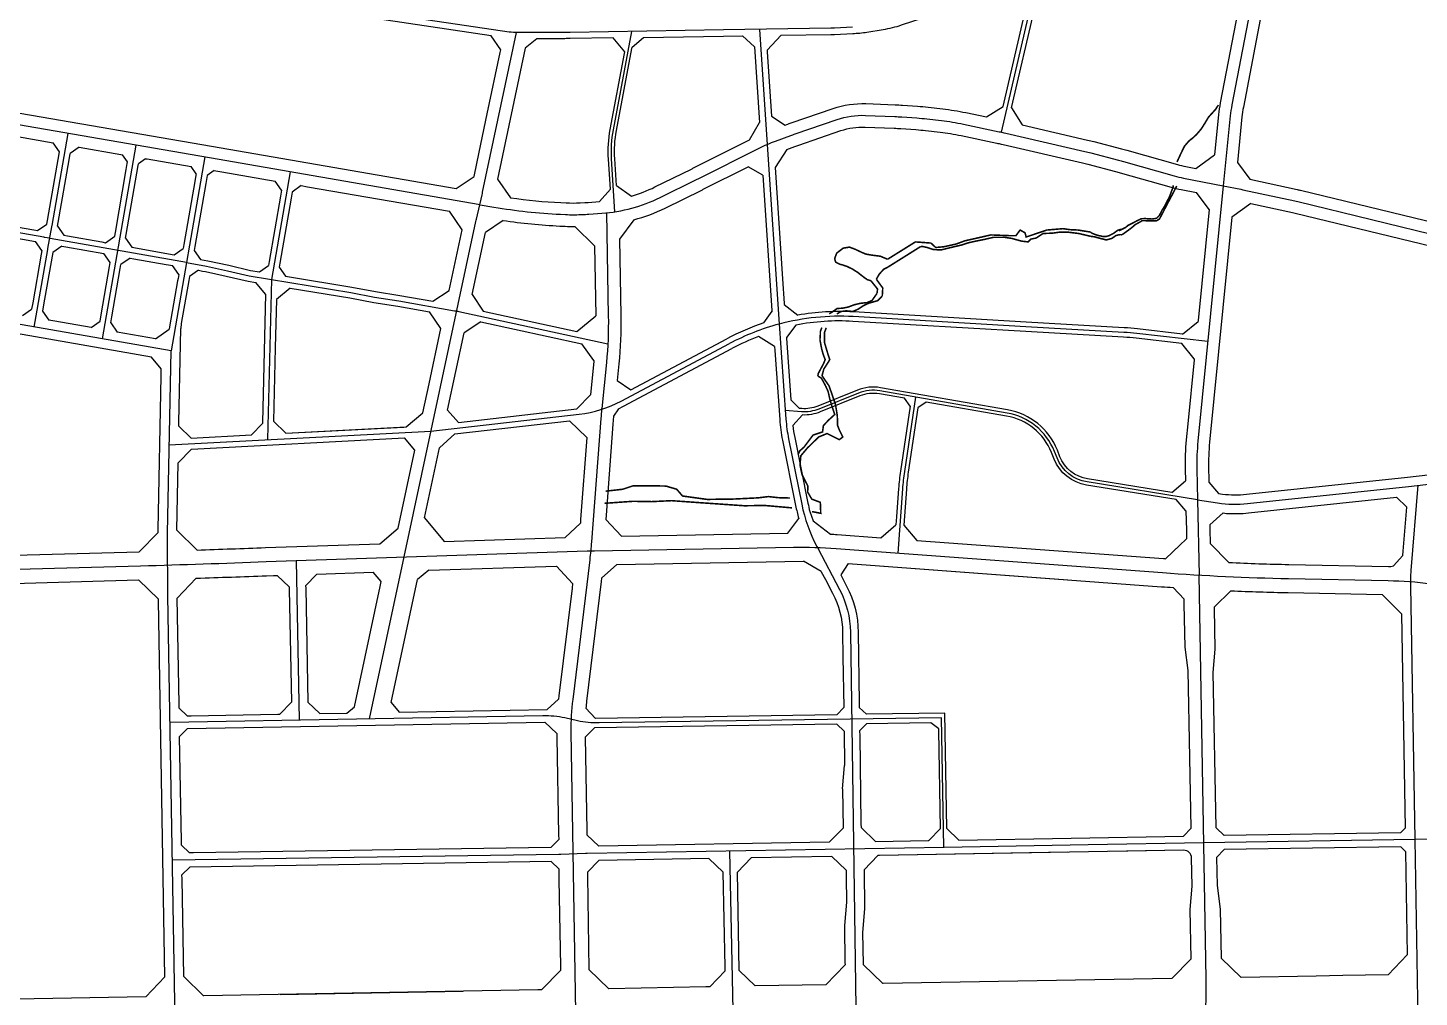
# Model space of a CAD drawing. Extents: x 529262 to 576451, y 2694391 to 2717535.
# Drawn here: x 543684 to 545462, y 2709663 to 2710902 of the extents above; entities that cross this region are included whole.
import ezdxf

# ---------------------------------------------------------------- set-up
doc = ezdxf.new("R2010")
doc.units = 0
for name, color, linetype in [('RD-中线', 40, 'Continuous'), ('RD-红线', 7, 'Continuous'), ('河流', 4, 'Continuous')]:
    doc.layers.add(name, color=color, linetype=linetype)

msp = doc.modelspace()

# ---------------------------------------------------------------- linework, layer by layer
at = {"layer": 'RD-中线', "linetype": 'Continuous', "flags": 128}
for points in [[(545254.683, 2710969.92), (545222.919, 2710803.451, 0.02331533), (545220.89, 2710789.617), (545211.993, 2710700.06)], [(544165.073, 2710226.156), (544256.795, 2710654.714, -0.00496497), (544257.447, 2710657.621), (544264.756, 2710688.736, 0.00542116), (544265.465, 2710691.911), (544308.771, 2710896.072)], [(544434.519, 2710667.006), (544430.256, 2710734.518, -0.0620481), (544432.511, 2710771.536), (544456.065, 2710897.532)], [(545211.993, 2710700.06), (545179.598, 2710373.986, 0.02984748), (545178.19, 2710338.228), (545178.992, 2710298.772)], [(544423.579, 2710665.614), (544426.018, 2710533.917, -0.0298559), (544423.562, 2710474.309), (544417.608, 2710415.494, 0.00050674), (544417.507, 2710414.486, 0.00050674)], [(543886.815, 2710602.097), (543912.709, 2710597.436), (543939.423, 2710591.7), (543967.202, 2710585.242), (544096.951, 2710563.687), (544127.424, 2710558.055), (544158.36, 2710553.218), (544229.537, 2710540.571, -0.00922519), (544234.967, 2710539.502), (544425.411, 2710498.362)], [(543867.195, 2710489.102), (543586.447, 2710538.141, -0.00759559), (543582.866, 2710538.823), (543544.775, 2710546.676)], [(544643.986, 2710529.734), (544653.046, 2710402.029, 0.03194871), (544656.474, 2710376.727), (544673.291, 2710293.155, 0.07181026), (544692.456, 2710239.31), (544693.643, 2710237.059)], [(545192.219, 2710501.027), (545101.481, 2710511.344, 0.01384047), (545084.936, 2710512.763), (544959.851, 2710520.008), (544738.963, 2710532.941, 0.07967529), (544644.435, 2710523.405)], [(544442.302, 2710424.919), (544580.749, 2710498.424, -0.05719562)], [(543883.419, 2709053.54), (543873.535, 2709590.813, 0.00082388), (543873.515, 2709591.802), (543871.605, 2709679.856, -0.00118837), (543871.577, 2709681.282), (543863.184, 2710176.749, -0.00197055), (543863.153, 2710179.114), (543862.535, 2710247.392, -0.00721273), (543862.581, 2710256.046), (543867.195, 2710489.102)], [(545178.992, 2710298.772), (545037.926, 2710321.705, -0.26276421), (544999.55, 2710352.426), (544996.187, 2710360.801, 0.25964775), (544935.705, 2710409.801), (544773.143, 2710438.179, 0.14006092), (544745.823, 2710435.286), (544695.279, 2710414.875, -0.11475902), (544672.898, 2710411.372), (544652.275, 2710412.885)], [(544199.436, 2710386.713), (544388.992, 2710408.374, 0.0938494), (544442.302, 2710424.919)], [(544818.635, 2710430.237), (544804.435, 2710334.939, 0.01853122), (544801.976, 2710312.845), (544795.911, 2710230.803)], [(544417.507, 2710414.486, 0.005827), (544416.492, 2710402.876), (544404.552, 2710245.107, -0.00574204), (544403.553, 2710233.667, -0.00574204)], [(542903.502, 2710311.08), (543451.582, 2710210.559, 0.05235837), (543514.056, 2710205.753), (543828.214, 2710214.505, 0.00267531), (543988.643, 2710219.829), (544398.885, 2710233.512, -0.00200272), (544403.689, 2710233.653, -0.00200272)], [(544403.553, 2710233.667, -0.00572328), (544402.297, 2710222.29), (544380.517, 2710043.765, 0.03447852), (544378.35, 2710002.497), (544384.253, 2709643.819)], [(544403.689, 2710233.653, -0.00200059), (544408.49, 2710233.756), (544662.65, 2710238.161)], [(544662.65, 2710238.161, -0.02273281), (544717.159, 2710236.627), (545134.255, 2710205.783, 0.01345122), (545295.463, 2710198.214), (545422.694, 2710195.668, -0.027271), (545477.044, 2710191.609, -0.00116986), (545478.9, 2710191.364), (545711.401, 2710160.08, 0.01533597), (545741.903, 2710156.925), (546082.349, 2710132.23)], [(544693.643, 2710237.059), (544721.618, 2710184.015, -0.11828569), (544735.463, 2710129.76), (544750.555, 2709079.374)], [(545451.772, 2710208.414, 0.02491739), (545451.118, 2710188.503), (545456.633, 2709864.524)]]:
    msp.add_lwpolyline(points, format="xyb", dxfattribs=at)
at = {"layer": 'RD-中线'}
for points in [[(544928.629, 2710768.715), (544971.236, 2710952.294)], [(544262.103, 2710676.059), (543916.22, 2710735.948), (543904.039, 2710738.093), (543590.569, 2710792.111), (543589.918, 2710792.231)], [(545456.633, 2709864.524), (545187.103, 2709860.353)], [(545719.354, 2709868.59), (545456.633, 2709864.524)]]:
    msp.add_lwpolyline(points, dxfattribs=at)
at = {"layer": 'RD-中线', "linetype": 'Continuous'}
for points in [[(544738.091, 2710902.762), (544714.927, 2710901.7, -0.0074924), (544710.434, 2710901.561), (544573.196, 2710899.387), (544573.196, 2710899.387), (544377.241, 2710896.283, -0.0033508), (544370.54, 2710896.222), (544313.338, 2710896.083, -0.03749211), (544290.934, 2710897.71), (544086.275, 2710928.11, 0.00579318)], [(543692.106, 2710519.685), (543709.613, 2710618.869, -0.0011648), (543709.859, 2710620.245), (543714.837, 2710647.7, 0.00145837), (543715.145, 2710649.423), (543735.771, 2710767.089)], [(544644.435, 2710523.405, 0.05719559), (544580.749, 2710498.424)], [(544852.04, 2710020.128), (544414.312, 2710013.639, -0.05786213), (544386.771, 2710016.424), (544370.447, 2710020.012, 0.058625), (544342.541, 2710022.791), (543865.936, 2710014.276)], [(544855.234, 2709854.635), (544398.862, 2709846.798, 0.00447588), (544396.714, 2709846.742), (544365.275, 2709845.639, -0.00503205), (544362.86, 2709845.579), (543868.919, 2709838.196)]]:
    msp.add_lwpolyline(points, format="xyb", dxfattribs=at)
at = {"layer": 'RD-中线', "linetype": 'Continuous', "flags": 128}
for points in [[(544619.316, 2710900.118), (544629.107, 2710753.115)], [(543779.722, 2710504.381), (543822.505, 2710752.143)], [(544629.107, 2710753.115), (544643.986, 2710529.734)], [(543910.239, 2710737.001), (543867.195, 2710489.102)], [(544019.482, 2710718.068), (543995.6, 2710580.524)], [(543995.6, 2710580.524), (543990.609, 2710375.77)], [(543864.821, 2710369.179), (544199.436, 2710386.713)], [(545460.795, 2710317.372), (545451.772, 2710208.414)], [(545178.992, 2710298.772), (545180.949, 2710202.511)], [(544120.7, 2710018.827), (544165.073, 2710226.156)], [(544027.12, 2710221.112), (544031.066, 2710017.226)], [(545456.633, 2709864.524), (545471.857, 2708970.226)], [(544585.477, 2709646.492), (544581.44, 2709849.933)]]:
    msp.add_lwpolyline(points, dxfattribs=at)
at = {"layer": 'RD-中线'}
for points in [[(544618.782, 2710748.296, -0.02879222), (544639.912, 2710757.418), (544659.402, 2710764.532, -0.00472934), (544664.751, 2710766.427), (544718.325, 2710784.84, -0.09284117), (544754.753, 2710790.193), (544792.062, 2710788.728, -0.00754087), (544801.097, 2710788.237), (544820.2, 2710786.908, -0.01095246), (544833.287, 2710785.71), (544851.7, 2710783.616, -0.0238271), (544879.907, 2710779.039), (544925.765, 2710769.336, -0.00488441), (544931.487, 2710768.067), (544933.99, 2710767.486)], [(544933.99, 2710767.486), (545035.247, 2710743.985, -0.00643079), (545042.741, 2710742.144), (545078.158, 2710732.958, -0.00544597), (545084.465, 2710731.249), (545149.341, 2710712.905, 0.02025961), (545161.158, 2710710.075), (545211.993, 2710700.06)], [(544262.103, 2710676.059), (544279.932, 2710673, 0.03050774), (544364.769, 2710663.722), (544371.496, 2710663.399, 0.02407608), (544390.746, 2710663.403), (544396.949, 2710663.703, 0.00551519), (544401.353, 2710663.965), (544417.883, 2710665.131, 0.09705971), (544492.143, 2710685.198), (544538.79, 2710708.16, 0.00266729), (544540.699, 2710709.113), (544618.782, 2710748.296, -0.01424582)], [(545211.993, 2710700.06), (545234.195, 2710695.685, -0.00446922), (545236.821, 2710695.143), (545303.416, 2710680.781, -0.0065006), (545307.217, 2710679.91), (545495.667, 2710634.11), (545768.724, 2710566.011)], [(543886.814, 2710602.098), (543712.795, 2710632.933, -0.00177677), (543711.746, 2710633.123), (543706.121, 2710634.161, 0.00248969), (543704.65, 2710634.425), (543579.398, 2710656.251, 0.00015078), (543579.101, 2710656.303), (543564.682, 2710658.807)], [(545178.992, 2710298.772), (545204.782, 2710294.876, 0.06415831), (545243.11, 2710294.039), (545448.571, 2710315.969), (545733.87, 2710348.713)]]:
    msp.add_lwpolyline(points, format="xyb", dxfattribs=at)
at = {"layer": 'RD-中线', "linetype": 'Continuous'}
msp.add_lwpolyline([(543862.528, 2710215.5), (543862.523, 2710215.759)], dxfattribs=at)
at = {"layer": 'RD-中线', "flags": 128}
msp.add_lwpolyline([(545235.348, 2709073.097), (545235.348, 2709223.587, 0.09316551), (545221.698, 2709296.206), (545206.826, 2709334.37, -0.08911467), (545193.202, 2709403.775), (545189.635, 2709625.774, -0.00676317), (545189.628, 2709628.479), (545190.236, 2709683.832, 0.00724134), (545190.225, 2709686.728), (545180.949, 2710202.511)], format="xyb", dxfattribs=at)
for points in [[(544855.019, 2709854.493), (544852.04, 2710020.136)], [(545039.287, 2709857.795), (544855.234, 2709854.635)], [(545187.103, 2709860.333), (545039.287, 2709857.795)]]:
    msp.add_lwpolyline(points, dxfattribs=at)
at = {"layer": 'RD-红线'}
msp.add_line((545160.938, 2709868.901), (545170.764, 2709879.08), dxfattribs=at)
at = {"layer": 'RD-红线', "linetype": 'Continuous'}
msp.add_line((545204.088, 2709805.716), (545208.127, 2709775.784), dxfattribs=at)
at = {"layer": 'RD-红线'}
for points in [[(544276.255, 2710891.803), (544085.099, 2710920.197, 0.00579318), (544073.827, 2710921.738), (543917.994, 2710941.207, 0.02296042), (543909.575, 2710941.868), (543887.232, 2710942.594, 0.01467812), (543875.962, 2710942.629), (543832.352, 2710941.484, -0.05435405), (543798.218, 2710944.302), (543791.836, 2710945.535, -0.04094143), (543766.96, 2710952.495), (543706.058, 2710975.046)], [(544334.537, 2710888.134), (544319.9, 2710876.247, 0.35355165)], [(544432.128, 2710889.152), (544377.368, 2710888.284, -0.0033508), (544370.56, 2710888.222), (544334.537, 2710888.134)], [(544612.786, 2710877.771), (544597.582, 2710891.773, 0.3994493)], [(544652.15, 2710777.853), (544654.259, 2710778.623, -0.00472934), (544659.876, 2710780.613), (544713.449, 2710799.026, -0.09284117), (544755.342, 2710805.182), (544792.65, 2710803.716, -0.00754087), (544802.137, 2710803.2), (544821.241, 2710801.872, -0.01095246), (544834.982, 2710800.614), (544853.394, 2710798.52, -0.0238271), (544883.012, 2710793.714), (544909.373, 2710788.136)], [(544909.373, 2710788.136), (544930.633, 2710801.677, 0.40850267)], [(544941.451, 2710799.631), (544954.915, 2710778.028, 0.41421356)], [(544606.596, 2710758.964), (544619.229, 2710781.049, 0.30173782)], [(544634.721, 2710789.201), (544652.15, 2710777.853, 0.499895)], [(544954.915, 2710778.028), (545038.639, 2710758.597, -0.00643079), (545046.507, 2710756.664), (545081.924, 2710747.478, -0.00544597), (545088.547, 2710745.683), (545153.422, 2710727.339, 0.02025961), (545164.057, 2710724.792), (545177.105, 2710722.221)], [(544455.581, 2710687.026, 0.04348306), (544485.518, 2710698.655), (544532.165, 2710721.618, 0.0026971), (544533.951, 2710722.509), (544606.596, 2710758.964)], [(544654.16, 2710746.651), (544664.545, 2710750.441, -0.00472934), (544669.627, 2710752.242), (544723.201, 2710770.655, -0.09284117), (544754.164, 2710775.205), (544791.473, 2710773.74, -0.00754087), (544800.056, 2710773.273), (544819.16, 2710771.945, -0.01095246), (544831.592, 2710770.806), (544850.005, 2710768.712, -0.0238271), (544876.802, 2710764.364), (544922.66, 2710754.661, -0.00488441), (544928.096, 2710753.455), (544930.599, 2710752.874), (545031.856, 2710729.373, -0.00643079), (545038.975, 2710727.624), (545074.392, 2710718.438, -0.00544597), (545080.384, 2710716.814), (545145.26, 2710698.471, 0.02025961), (545158.258, 2710695.358), (545177.886, 2710691.491)], [(543724.551, 2710743.625), (543716.4, 2710755.206, 0.41505977)], [(543749.906, 2710749.432), (543738.358, 2710741.304, 0.41336786)], [(544654.16, 2710746.651), (544639.096, 2710723.516, 0.33342667)], [(543811.693, 2710730.665), (543805.168, 2710739.91, 0.41431467)], [(543834.732, 2710734.815), (543825.49, 2710728.292, 0.41411247)], [(543899.408, 2710715.542), (543892.885, 2710724.794, 0.41458681)], [(544458.803, 2710656.786, 0.04973915), (544498.767, 2710671.74), (544545.415, 2710694.702, 0.00264065), (544547.447, 2710695.716), (544604.907, 2710724.551)], [(544623.709, 2710713.795), (544604.907, 2710724.551, 0.5364077)], [(545177.105, 2710722.221), (545200.874, 2710739.867, 0.44247169)], [(545230.05, 2710730.093), (545245.736, 2710708.566, 0.381381)], [(543922.446, 2710719.647), (543913.199, 2710713.133, 0.41407505)], [(544008.307, 2710694.627), (544000.16, 2710706.191, 0.41435209)], [(544231.447, 2710696.59), (544254.424, 2710712.147, 0.40325152)], [(544284.381, 2710708.797), (544301.107, 2710684.85, 0.43386752)], [(545245.736, 2710708.566), (545306.578, 2710695.444, -0.0065006), (545310.76, 2710694.486), (545484.407, 2710652.284)], [(544033.662, 2710700.39), (544022.103, 2710692.247, 0.41407505)], [(544414.774, 2710679.949), (544428.689, 2710695.857, 0.41206579)], [(544436.413, 2710700.481), (544455.581, 2710687.026, 0.48038724)], [(545193.922, 2710669.891), (545177.886, 2710691.491, 0.38650902)], [(544301.107, 2710684.85, 0.02361629), (544365.487, 2710678.705), (544372.215, 2710678.382, 0.02407608), (544390.021, 2710678.385), (544396.224, 2710678.686, 0.00551519), (544400.298, 2710678.928), (544414.774, 2710679.949)], [(545247.204, 2710677.559), (545223.085, 2710659.986, 0.44782649)], [(545247.204, 2710677.559), (545300.253, 2710666.119, -0.0065006), (545303.675, 2710665.334), (545492.081, 2710619.545), (545744.048, 2710556.705), (545746.737, 2710556.035)], [(544239.102, 2710643.722), (544222.957, 2710667.614, 0.42580002)], [(544291.599, 2710655.926), (544269.057, 2710640.336, 0.3964477)], [(544291.599, 2710655.926, 0.02547333), (544364.05, 2710648.739)], [(544458.803, 2710656.786), (544440.202, 2710632.155, 0.34550691)], [(543696.753, 2710642.907), (543708.32, 2710651.032, 0.41391818)], [(543722.095, 2710648.532), (543730.2, 2710636.958, 0.41367384)], [(543783.683, 2710627.481), (543795.282, 2710635.626, 0.41549883)], [(544364.05, 2710648.739), (544370.777, 2710648.416, 0.0143583), (544383.121, 2710648.179)], [(544408.354, 2710623.643), (544383.121, 2710648.179, 0.41157404)], [(543702.274, 2710617.561), (543694.143, 2710629.151, 0.41485305)], [(543727.646, 2710623.193), (543716.053, 2710615.084, 0.41440946)], [(543809.052, 2710633.097), (543817.162, 2710621.549, 0.41292946)], [(543871.239, 2710611.967), (543882.837, 2710620.102, 0.41522651)], [(543896.602, 2710617.546), (543904.683, 2710605.993, 0.4123967)], [(543789.496, 2710602.122), (543781.387, 2710613.67, 0.41292946)], [(543814.866, 2710607.738), (543803.267, 2710599.593, 0.41549883)], [(543980.099, 2710590.195), (543991.59, 2710598.349, 0.41207775)], [(544005.426, 2710596.199), (544013.64, 2710584.623, 0.41635261)], [(543988.136, 2710561.588), (543975.599, 2710576.751, 0.3737063)], [(544019.434, 2710569.469), (544001.98, 2710555.037, 0.45591528)], [(544201.837, 2710552.602), (544222.587, 2710566.557, 0.40400127)], [(544252.148, 2710561.332), (544265.949, 2710539.971, 0.41365504)], [(543677.463, 2710534.425), (543689.032, 2710542.538, 0.41369259)], [(543702.829, 2710540.164), (543710.956, 2710528.575, 0.41473472)], [(543764.999, 2710519.135), (543776.574, 2710527.284, 0.4147814)], [(544212.117, 2710517.635), (544197.664, 2710539.124, 0.42450014)], [(544385.794, 2710514.082), (544410.013, 2710534.001, 0.48369013)], [(544625.018, 2710524.922), (544635.274, 2710540.16, 0.34192733)], [(543790.358, 2710524.837), (543798.492, 2710513.284, 0.41364595)], [(543880.388, 2710524.167), (543879.763, 2710517.662, 0.03804978)], [(544263.086, 2710526.266), (544241.684, 2710512.439, 0.41477231)], [(544407.739, 2710476.882), (544392.06, 2710498.405, 0.38124108)], [(544638.452, 2710494.692), (544618.205, 2710507.669, 0.50169144)], [(544437.318, 2710451.332), (544454.884, 2710439.524, 0.59934573)], [(544385.66, 2710415.039), (544403.288, 2710432.895, 0.35265166)], [(544659.317, 2710426.684), (544670.408, 2710415.565, 0.37262149)], [(544811.824, 2710418.457), (544804.47, 2710428.649, 0.40693515)], [(544832.062, 2710423.833), (544821.612, 2710416.293, 0.42152963)], [(544167.841, 2710392.067), (544189.128, 2710410.222, 0.33906473)], [(544220.492, 2710413.422), (544234.68, 2710397.786, 0.51282498)], [(544439.082, 2710415.284), (544432.744, 2710405.591, 0.2572533)], [(544674.135, 2710407.29), (544661.841, 2710393.904, 0.45812793)], [(543877.294, 2710392.945), (543893.076, 2710377.669, 0.43550658)], [(543969.897, 2710381.694), (543984.107, 2710396.308, 0.39191615)], [(543998.185, 2710399.349), (544013.966, 2710384.004, 0.43686816)], [(544398.602, 2710378.508), (544376.389, 2710399.888, 0.47081638)], [(544178.854, 2710362.22), (544165.462, 2710377.923, 0.49357978)], [(544230.035, 2710383.164), (544210.156, 2710365.126, 0.32203)], [(543893.42, 2710363.668), (543876.365, 2710346.049, 0.39323638)], [(545205.834, 2710307.096), (545211.116, 2710306.132, 0.05582698), (545241.837, 2710305.972), (545447.25, 2710327.896), (545707.204, 2710357.731), (545710.276, 2710358.084)], [(545146.087, 2710308.174), (545163.491, 2710323.284, 0.46842595)], [(545164.276, 2710284.658), (545151.686, 2710299.159, 0.36200263)], [(545211.679, 2710282.181), (545216.121, 2710281.571, 0.04370567), (545244.384, 2710282.107), (545433.2, 2710302.26)], [(544133.885, 2710242.683), (544157.498, 2710262.437, 0.34437244)], [(544191.006, 2710275.65), (544216.285, 2710245.432, 0.48768298)], [(544655.291, 2710256.036), (544669.447, 2710275.175, 0.49334099)], [(544687.799, 2710271.923), (544709.931, 2710255.149, 0.30322963)], [(544774.3, 2710250.45), (544793.578, 2710267.074, 0.41421906)], [(544803.551, 2710266.336), (544820.175, 2710247.058, 0.41420806)], [(545138.299, 2710223.535), (545165.001, 2710248.985, 0.44042944)], [(545195.125, 2710243.206), (545218.975, 2710218.741, 0.39497483)], [(545429.655, 2710214.421), (545441.338, 2710227.823, 0.32825983)], [(544732.6, 2710217.436), (544723.018, 2710202.798, 0.58925741)], [(545161.994, 2710172.059), (545148.028, 2710186.753, 0.38901837)], [(545221.561, 2710182.587), (545200.677, 2710162.247, 0.43260355)], [(545439.717, 2710153.244), (545415.221, 2710177.814, 0.40340762)], [(544397.438, 2710032.641), (544409.568, 2710019.569, 0.44511137)], [(544717.983, 2710024.141), (544726.848, 2710033.27, 0.41407992)], [(544746.846, 2710033.574), (544755.978, 2710024.705, 0.41434722)], [(544727.279, 2710003.273), (544718.147, 2710012.142, 0.41434722)], [(544756.143, 2710012.706), (544747.277, 2710003.577, 0.41407992)], [(544848.328, 2710004.103), (544848.292, 2710006.102), (544838.175, 2710013.922), (544838.181, 2710013.922, 0.41328891)], [(544408.29, 2710007.549), (544396.47, 2709995.353, 0.41469235)], [(544708.37, 2709861.114), (544726.059, 2709879.37, 0.41339285)], [(544749.054, 2709879.866), (544767.362, 2709862.127, 0.41503475)], [(544835.845, 2709863.303), (544850.585, 2709878.571, 0.41445123)], [(544858.584, 2709878.684), (544873.839, 2709863.956, 0.41397593)], [(545438.473, 2709873.244), (545444.379, 2709879.346, 0.4146663)], [(545444.89, 2709849.35), (545438.798, 2709855.247, 0.41376097)], [(544572.976, 2709822.832), (544554.67, 2709840.472, 0.41343193)], [(544608.663, 2709841.399), (544590.975, 2709823.045, 0.41499562)], [(544729.834, 2709825.427), (544711.527, 2709843.166, 0.41503475)], [(544770.519, 2709844.179), (544752.83, 2709825.923, 0.41339285)], [(545172.093, 2709805.176), (545171.447, 2709841.07, 0.41397553), (545161.277, 2709850.889), (545066.473, 2709849.261)]]:
    msp.add_lwpolyline(points, format="xyb", dxfattribs=at)
at = {"layer": 'RD-红线', "linetype": 'Continuous', "flags": 128}
for points in [[(544646.791, 2710892.552), (544710.56, 2710893.562, 0.0074924), (544715.293, 2710893.708), (544738.457, 2710894.77, 0.02876402), (544756.524, 2710896.643), (544777.163, 2710899.992, 0.03857795), (544800.822, 2710905.73), (544828.342, 2710914.7, 0.02357731), (544842.268, 2710919.977), (544879.474, 2710936.119, -0.09566638), (544902.425, 2710941.218), (544943.903, 2710943.07)], [(545233.955, 2710941.321), (545232.956, 2710936.085), (545208.19, 2710806.289, 0.02327193), (545205.964, 2710791.1), (545200.874, 2710739.867)], [(545264.852, 2710943.186), (545263.855, 2710937.96), (545237.648, 2710800.611, 0.02336578), (545235.817, 2710788.134), (545230.05, 2710730.093)], [(544428.689, 2710695.857), (544426.263, 2710734.266, -0.0620481), (544428.58, 2710772.271), (544446.735, 2710869.391), (544447.11, 2710871.397)], [(544436.413, 2710700.481), (544434.248, 2710734.771, -0.0620481), (544436.443, 2710770.801), (544456.019, 2710875.518), (544456.394, 2710877.524)], [(545223.085, 2710659.986), (545194.524, 2710372.503, 0.02984748), (545193.187, 2710338.533), (545193.45, 2710325.589), (545193.532, 2710321.547)], [(544440.202, 2710632.155), (544442.015, 2710534.213, -0.0298559), (544439.48, 2710472.697), (544437.318, 2710451.332)], [(545159.088, 2710498.755), (545100.803, 2710505.382, 0.01384047), (545084.589, 2710506.773), (544959.504, 2710514.018), (544738.612, 2710526.951, 0.06230029), (544665.789, 2710522.141)], [(545159.766, 2710510.756), (545102.159, 2710517.306, 0.01384047), (545085.283, 2710518.753), (544960.198, 2710525.998), (544739.313, 2710538.93, 0.05829738), (544668.319, 2710534.809)], [(544625.018, 2710524.922, 0.04218382), (544577.466, 2710504.606)], [(544618.205, 2710507.669, 0.0320251), (544584.031, 2710492.241)], [(544638.452, 2710494.692), (544638.821, 2710489.488), (544645.066, 2710401.462, 0.03194871), (544648.632, 2710375.149), (544665.448, 2710291.577, 0.02029913), (544669.447, 2710275.175)], [(544407.739, 2710476.882, -0.00049937), (544407.643, 2710475.92), (544403.288, 2710432.895)], [(545146.087, 2710308.174), (545038.568, 2710325.653, -0.26276421), (545003.262, 2710353.917), (544999.899, 2710362.291, 0.25964775), (544936.393, 2710413.741), (544773.831, 2710442.119, 0.14006092), (544744.325, 2710438.995), (544693.781, 2710418.584, -0.11475902), (544673.191, 2710415.361), (544670.834, 2710415.534), (544670.408, 2710415.565)], [(544804.47, 2710428.649), (544772.456, 2710434.238, 0.14006092), (544747.321, 2710431.577), (544696.777, 2710411.166, -0.10695281), (544674.268, 2710407.286)], [(545151.686, 2710299.159), (545037.284, 2710317.756, -0.26276421), (544995.838, 2710350.936), (544992.475, 2710359.31, 0.25964775), (544935.017, 2710405.86), (544832.062, 2710423.833)], [(544674.268, 2710407.286, -0.00126226), (544674.135, 2710407.29, -0.00126226)], [(544811.824, 2710418.457), (544799.49, 2710335.675, 0.01853122), (544796.99, 2710313.214), (544794.311, 2710276.986), (544793.578, 2710267.074)], [(544821.612, 2710416.293), (544809.381, 2710334.202, 0.01853122), (544806.962, 2710312.476), (544803.551, 2710266.336)], [(544661.841, 2710393.904, 0.02057364), (544664.317, 2710378.305), (544681.134, 2710294.733, 0.01433804), (544683.614, 2710284.007), (544687.799, 2710271.923)], [(545166.717, 2710396.06), (545164.671, 2710375.469, 0.02984748), (545163.193, 2710337.923), (545163.491, 2710323.284)], [(543900.477, 2710234.7, 0.00146133), (543987.997, 2710237.817), (544133.885, 2710242.683)], [(544709.931, 2710255.149, -0.0034673), (544718.483, 2710254.578), (544774.3, 2710250.45)], [(544820.175, 2710247.058), (545135.583, 2710223.734, 0.00021871), (545138.185, 2710223.543), (545138.299, 2710223.535)], [(544698.165, 2710207.049), (544698.241, 2710206.904), (544703.53, 2710196.875), (544712.773, 2710179.35, -0.11828569), (544725.464, 2710129.616), (544725.914, 2710098.325)], [(544732.6, 2710217.436), (545132.928, 2710187.832, 0.00125398), (545148.028, 2710186.753)], [(545218.975, 2710218.741, 0.00644643), (545295.824, 2710216.211), (545423.054, 2710213.664, -0.00140575), (545425.966, 2710213.598), (545429.655, 2710214.421)], [(543899.428, 2710198.647, 0.00149685), (543989.29, 2710201.84), (543998.202, 2710202.138), (543999.729, 2710202.189), (544002.77, 2710202.29)], [(544417.55, 2710198.673), (544417.023, 2710194.355), (544398.385, 2710041.585, 0.00797441), (544397.438, 2710032.641)], [(544723.018, 2710202.798), (544730.464, 2710188.68, -0.11828569), (544745.462, 2710129.903), (544746.76, 2710039.576), (544746.846, 2710033.574)], [(545221.561, 2710182.587, 0.00609534), (545295.103, 2710180.218), (545415.221, 2710177.814)]]:
    msp.add_lwpolyline(points, format="xyb", dxfattribs=at)
at = {"layer": 'RD-红线'}
for points in [[(544930.633, 2710801.677), (544959.184, 2710924.694)], [(544941.451, 2710799.631), (544971.559, 2710929.358)], [(544319.9, 2710876.247), (544284.381, 2710708.797)], [(545138.185, 2710223.543), (545156.989, 2710241.382)], [(545167.14, 2710080.565), (545163.101, 2710110.498), (545162.109, 2710165.65), (545161.994, 2710172.059)], [(545199.191, 2710078.022), (545201.651, 2710108.072), (545200.718, 2710159.935), (545200.685, 2710161.789), (545200.677, 2710162.247)], [(545202.76, 2709879.572), (545199.191, 2710078.022)], [(545213.008, 2709869.755), (545202.76, 2709879.572)], [(545438.473, 2709873.244), (545213.008, 2709869.755)], [(545203.443, 2709841.578), (545213.287, 2709851.757)], [(545438.798, 2709855.247), (545213.287, 2709851.757)], [(545012.48, 2709848.334), (544772.519, 2709844.213)], [(545203.443, 2709841.578), (545204.088, 2709805.716)], [(545169.633, 2709775.127), (545172.093, 2709805.176)], [(544753.548, 2709775.928), (544750.979, 2709745.888)]]:
    msp.add_lwpolyline(points, dxfattribs=at)
at = {"layer": 'RD-红线', "linetype": 'Continuous'}
for points in [[(544288.724, 2710873.853), (544276.255, 2710891.803, 0.43236019)], [(544447.11, 2710871.397), (544432.128, 2710889.152, 0.47427913)], [(544646.791, 2710892.552), (544629.116, 2710873.358, 0.42913359)], [(543877.02, 2710586.603), (543868.912, 2710598.161, 0.41320134)], [(543902.41, 2710592.177), (543890.786, 2710584.046, 0.41603276)], [(544650.748, 2710548.585), (544668.319, 2710534.809, 0.44619284)], [(543847.561, 2710504.713), (543864.921, 2710516.923, 0.41450905)], [(544665.789, 2710522.141), (544653.665, 2710506.35, 0.37960861)], [(545159.766, 2710510.756), (545179.712, 2710526.861, 0.41837621)], [(545174.966, 2710479.091), (545159.088, 2710498.755, 0.41006313)], [(543854.739, 2710466.192), (543842.323, 2710481.265, 0.37004024)], [(545193.532, 2710321.547), (545205.834, 2710307.096, 0.35650389)], [(545446.432, 2710289.337), (545433.2, 2710302.26, 0.47070522)], [(545211.679, 2710282.181), (545194.641, 2710267.015, 0.46092072)], [(544371.043, 2710250.594), (544390.32, 2710269.073, 0.38267014)], [(544422.774, 2710273.864), (544443.063, 2710252.358, 0.44168382)], [(543826.298, 2710232.459), (543850.597, 2710256.955, 0.400326)], [(543874.666, 2710260.182), (543900.477, 2710234.7, 0.4296672)], [(544196.5, 2710208.752), (544182.332, 2710196.899, 0.34437244)], [(544380.443, 2710191.792), (544359.924, 2710214.203, 0.46029864)], [(544437.056, 2710216.248), (544417.55, 2710198.673, 0.37413976)], [(544698.165, 2710207.049), (544675.619, 2710220.383, 0.28290566)], [(543851.265, 2710171.858), (543825.572, 2710196.425, 0.41741388)], [(543899.428, 2710198.647), (543875.245, 2710173.237, 0.40965428)], [(544018.267, 2710187.589), (544002.77, 2710202.29, 0.41831707)], [(544053.746, 2710203.99), (544039.249, 2710188.708, 0.41012192)], [(544135.757, 2710194.301), (544125.645, 2710206.388, 0.48768298)], [(543877.629, 2710032.497), (543887.806, 2710022.668, 0.41448485)], [(544006.393, 2710024.786), (544021.122, 2710040.074, 0.41464954)], [(544042.12, 2710040.405), (544057.385, 2710025.697, 0.41377772)], [(544091.896, 2710026.314), (544101.496, 2710034.22, 0.34870669)], [(544148.666, 2710039.597), (544158.623, 2710027.506, 0.48290212)], [(544347.799, 2710030.886), (544362.42, 2710044.067, 0.37398729)], [(544360.387, 2710000.085), (544345.121, 2710014.836, 0.41462565)], [(543888.059, 2710006.67), (543878.239, 2709996.502, 0.41394232)], [(544398.52, 2709870.807), (544413.775, 2709856.056, 0.41442218)], [(543880.596, 2709857.353), (543890.744, 2709847.523, 0.41362994)], [(544352.768, 2709854.429), (544362.617, 2709864.592, 0.41465661)], [(544363.242, 2709826.597), (544353.094, 2709836.432, 0.41377065)], [(544414.05, 2709838.058), (544399.31, 2709822.813, 0.41400498)], [(543891.089, 2709829.526), (543881.24, 2709819.358, 0.41479743)], [(545146.203, 2709686.924), (545170.761, 2709712.37, 0.41435688)], [(545209.256, 2709713.019), (545234.689, 2709688.472, 0.41407026)], [(545422.581, 2709691.759), (545447.14, 2709717.181, 0.4140753)], [(544340.798, 2709672.503), (544365.36, 2709697.911, 0.41394463)], [(544401.353, 2709698.627), (544426.811, 2709674.043, 0.41479164)], [(544555.849, 2709676.421), (544575.476, 2709696.815, 0.41462611)], [(544593.474, 2709697.09), (544613.839, 2709677.49, 0.41380113)], [(544704.035, 2709679.153), (544728.571, 2709704.508, 0.41302376)], [(544751.565, 2709705.102), (544777, 2709680.465, 0.41512955)], [(543834.897, 2709663.687), (543859.443, 2709689.106, 0.41388856)], [(543883.438, 2709689.57), (543908.869, 2709664.997, 0.41434176)]]:
    msp.add_lwpolyline(points, format="xyb", dxfattribs=at)
at = {"layer": 'RD-红线', "linetype": 'Continuous', "flags": 128}
for points in [[(544456.394, 2710877.524), (544470.901, 2710889.766)], [(544470.901, 2710889.766), (544573.322, 2710891.388), (544573.322, 2710891.388), (544597.582, 2710891.773)], [(544271.355, 2710791.969), (544288.062, 2710870.732), (544288.724, 2710873.853)], [(544612.786, 2710877.771), (544619.229, 2710781.049)], [(544629.116, 2710873.358), (544629.249, 2710871.36), (544634.721, 2710789.201)], [(543661.721, 2710795.071), (543906.613, 2710752.87), (543918.8, 2710750.724), (544231.447, 2710696.59)], [(544260.97, 2710743.009), (544271.355, 2710791.969)], [(543671.139, 2710763.006), (543716.4, 2710755.206)], [(543708.32, 2710651.032), (543709.182, 2710655.952), (543724.551, 2710743.625)], [(543722.095, 2710648.532), (543722.957, 2710653.447), (543736.981, 2710733.447), (543738.358, 2710741.304)], [(543749.906, 2710749.432), (543803.196, 2710740.249), (543805.168, 2710739.91)], [(544254.424, 2710712.147), (544260.97, 2710743.009)], [(543795.282, 2710635.626), (543796.136, 2710640.575), (543809.991, 2710720.807), (543811.352, 2710728.693), (543811.693, 2710730.665)], [(543809.052, 2710633.097), (543809.899, 2710638.003), (543825.15, 2710726.322), (543825.49, 2710728.292)], [(543834.732, 2710734.815), (543836.703, 2710734.475), (543892.885, 2710724.794)], [(544639.096, 2710723.516), (544648.557, 2710581.479), (544650.681, 2710549.589), (544650.681, 2710549.588), (544650.748, 2710548.585)], [(543899.408, 2710715.542), (543899.066, 2710713.569), (543897.695, 2710705.677), (543883.695, 2710625.046), (543882.837, 2710620.102)], [(543913.199, 2710713.133), (543911.489, 2710703.285), (543897.452, 2710622.441), (543896.602, 2710617.546)], [(543922.446, 2710719.647), (543924.416, 2710719.306), (543932.295, 2710717.941), (544000.16, 2710706.191)], [(544623.709, 2710713.795), (544635.244, 2710540.609), (544635.274, 2710540.16)], [(544008.307, 2710694.627), (544006.938, 2710686.741), (543992.439, 2710603.24), (543991.59, 2710598.349)], [(544022.103, 2710692.247), (544020.735, 2710684.369), (544006.288, 2710601.161), (544005.426, 2710596.199)], [(544033.662, 2710700.39), (544041.541, 2710699.026), (544222.957, 2710667.614)], [(545193.922, 2710669.891), (545179.811, 2710527.856), (545179.712, 2710526.861)], [(543605.505, 2710658.807), (543691.832, 2710643.764), (543696.753, 2710642.907)], [(543603.076, 2710645.02), (543694.143, 2710629.151)], [(543730.2, 2710636.958), (543735.114, 2710636.088), (543778.738, 2710628.358), (543783.683, 2710627.481)], [(544222.587, 2710566.557), (544239.102, 2710643.722)], [(544252.148, 2710561.332), (544269.057, 2710640.336)], [(543702.274, 2710617.561), (543701.403, 2710612.626), (543690.42, 2710550.402), (543689.032, 2710542.538)], [(543727.646, 2710623.193), (543732.573, 2710622.32), (543781.387, 2710613.67)], [(543817.162, 2710621.549), (543871.239, 2710611.967)], [(544408.354, 2710623.643), (544410.013, 2710534.001)], [(543716.053, 2710615.084), (543715.184, 2710610.157), (543704.222, 2710548.056), (543702.829, 2710540.164)], [(543776.574, 2710527.284), (543777.937, 2710535.183), (543788.649, 2710597.216), (543789.496, 2710602.122)], [(543790.358, 2710524.837), (543791.717, 2710532.705), (543802.412, 2710594.644), (543803.267, 2710599.593)], [(543814.866, 2710607.738), (543819.811, 2710606.861), (543861.062, 2710599.552), (543864.006, 2710599.03), (543868.912, 2710598.161)], [(543904.683, 2710605.993), (543914.064, 2710604.304), (543940.951, 2710598.532), (543968.57, 2710592.111), (543980.099, 2710590.195)], [(543877.02, 2710586.603), (543876.168, 2710581.694), (543875.656, 2710578.749), (543865.436, 2710519.887), (543865.435, 2710519.882), (543864.921, 2710516.923)], [(543890.786, 2710584.046), (543889.925, 2710579.089), (543880.388, 2710524.167)], [(543902.41, 2710592.177), (543907.361, 2710591.286), (543911.354, 2710590.567), (543937.896, 2710584.869), (543965.834, 2710578.373), (543975.599, 2710576.751)], [(544013.64, 2710584.623), (544018.608, 2710583.798), (544098.161, 2710570.582), (544128.601, 2710564.956), (544159.513, 2710560.123), (544201.837, 2710552.602)], [(544019.434, 2710569.469), (544095.741, 2710556.792), (544126.246, 2710551.154), (544157.206, 2710546.313), (544197.664, 2710539.124)], [(543988.136, 2710561.588), (543984.144, 2710397.816), (543984.107, 2710396.308)], [(544001.98, 2710555.037), (544000.467, 2710492.957)], [(543764.999, 2710519.135), (543718.851, 2710527.196), (543710.956, 2710528.575)], [(544265.949, 2710539.971), (544385.794, 2710514.082)], [(543842.323, 2710481.265), (543586.834, 2710525.892)], [(543847.561, 2710504.713), (543798.492, 2710513.284)], [(543877.294, 2710392.945), (543877.388, 2710397.677), (543879.763, 2710517.662)], [(544196.995, 2710446.979), (544212.117, 2710517.635)], [(544220.492, 2710413.422), (544241.684, 2710512.439)], [(544263.086, 2710526.266), (544392.06, 2710498.405)], [(544000.467, 2710492.957), (543998.185, 2710399.349)], [(544439.082, 2710415.284), (544445.585, 2710418.736), (544584.031, 2710492.241)], [(544454.884, 2710439.524), (544577.466, 2710504.606)], [(544653.665, 2710506.35), (544653.736, 2710505.346), (544659.317, 2710426.684)], [(545174.966, 2710479.091), (545174.867, 2710478.096), (545174.814, 2710477.56), (545166.717, 2710396.06)], [(545174.867, 2710478.096), (545174.814, 2710477.56)], [(543850.597, 2710256.955), (543850.679, 2710261.082), (543854.554, 2710456.847), (543854.739, 2710466.192)], [(544189.128, 2710410.222), (544196.995, 2710446.979)], [(544234.68, 2710397.786), (544385.66, 2710415.039)], [(544432.744, 2710405.591), (544431.995, 2710395.702), (544423.188, 2710279.336), (544422.774, 2710273.864)], [(544013.966, 2710384.004), (544167.841, 2710392.067)], [(544013.966, 2710384.004), (544164.729, 2710391.904)], [(544230.035, 2710383.164), (544376.389, 2710399.888)], [(543893.076, 2710377.669), (543969.897, 2710381.694)], [(543893.42, 2710363.668), (544165.462, 2710377.923)], [(544398.602, 2710378.508), (544390.658, 2710273.544), (544390.32, 2710269.073)], [(544157.498, 2710262.437), (544178.854, 2710362.22)], [(544191.006, 2710275.65), (544210.156, 2710365.126)], [(543874.666, 2710260.182), (543876.365, 2710346.049)], [(545164.276, 2710284.658), (545164.777, 2710260.027), (545165.001, 2710248.985)], [(545441.338, 2710227.823), (545441.792, 2710233.299), (545446.432, 2710289.337)], [(545194.641, 2710267.015), (545194.759, 2710261.211), (545194.768, 2710260.746), (545195.125, 2710243.206)], [(544216.285, 2710245.432), (544371.043, 2710250.594)], [(544443.063, 2710252.358), (544655.291, 2710256.036)], [(543555.894, 2710224.926), (543826.298, 2710232.459)], [(544196.5, 2710208.752), (544359.924, 2710214.203)], [(544437.056, 2710216.248), (544675.619, 2710220.383)], [(544732.6, 2710217.436), (545013.514, 2710196.663)], [(543557.035, 2710188.944), (543562.833, 2710189.105), (543825.572, 2710196.425)], [(544053.746, 2710203.99), (544125.645, 2710206.388)], [(544101.496, 2710034.22), (544134.418, 2710188.044), (544135.757, 2710194.301)], [(544148.666, 2710039.597), (544182.332, 2710196.899)], [(544380.443, 2710191.792), (544379.736, 2710185.994), (544362.947, 2710048.383), (544362.42, 2710044.067)], [(543859.443, 2709689.106), (543851.291, 2710170.354), (543851.265, 2710171.858)], [(543877.629, 2710032.497), (543877.544, 2710037.501), (543875.245, 2710173.237)], [(544018.267, 2710187.589), (544018.326, 2710184.547), (544021.122, 2710040.074)], [(544039.249, 2710188.708), (544039.306, 2710185.751), (544042.12, 2710040.405)], [(545439.717, 2710153.244), (545444.379, 2709879.346)], [(543834.897, 2709663.687), (543477.713, 2709657.239), (543430.36, 2709712.554), (543487.968, 2710042.546)], [(544158.623, 2710027.506), (544347.799, 2710030.886)], [(543887.806, 2710022.668), (543893.126, 2710022.763), (544003.889, 2710024.742), (544006.393, 2710024.786)], [(543888.059, 2710006.67), (544345.121, 2710014.836)], [(544057.385, 2710025.697), (544091.896, 2710026.314)], [(544718.147, 2710012.142), (544408.29, 2710007.549)], [(544717.983, 2710024.141), (544409.568, 2710019.569)], [(544855.932, 2710026.186), (544755.978, 2710024.705)], [(544838.181, 2710013.922), (544756.143, 2710012.706)], [(543880.596, 2709857.353), (543880.512, 2709862.342), (543878.239, 2709996.502)], [(544360.387, 2710000.085), (544360.469, 2709995.079), (544362.518, 2709870.599), (544362.617, 2709864.592)], [(544396.47, 2709995.353), (544398.437, 2709875.809), (544398.52, 2709870.807)], [(544747.277, 2710003.577), (544747.363, 2709997.581), (544748.983, 2709884.865), (544749.054, 2709879.866)], [(545444.89, 2709849.35), (545447.135, 2709717.452), (545447.14, 2709717.181)], [(543883.438, 2709689.57), (543881.325, 2709814.349), (543881.24, 2709819.358)], [(544365.36, 2709697.911), (544365.278, 2709702.906), (544363.461, 2709813.317), (544363.379, 2709818.313), (544363.341, 2709820.606), (544363.242, 2709826.597)], [(544399.31, 2709822.813), (544399.392, 2709817.817), (544401.351, 2709698.755), (544401.353, 2709698.627)], [(544575.476, 2709696.815), (544575.377, 2709701.821), (544575.374, 2709701.949), (544572.976, 2709822.832)], [(544593.474, 2709697.09), (544590.975, 2709823.045)], [(544729.834, 2709825.427), (544729.96, 2709816.716), (544730.42, 2709784.67)], [(544752.83, 2709825.923), (544752.83, 2709825.92), (544753.548, 2709775.928)], [(544730.42, 2709784.67), (544727.851, 2709754.63)], [(545170.761, 2709712.37), (545169.633, 2709775.127)], [(545208.127, 2709775.784), (545209.256, 2709713.019)], [(544727.851, 2709754.63), (544728.527, 2709707.592), (544728.57, 2709704.635), (544728.571, 2709704.508)], [(544750.979, 2709745.888), (544750.98, 2709745.866), (544751.564, 2709705.229), (544751.565, 2709705.102)], [(545422.581, 2709691.759), (545364.626, 2709690.745), (545330.631, 2709690.151), (545234.689, 2709688.472)], [(544555.849, 2709676.421), (544550.843, 2709676.329), (544426.811, 2709674.043)], [(544704.035, 2709679.153), (544703.907, 2709679.151), (544613.839, 2709677.49)], [(545146.203, 2709686.924), (544777.127, 2709680.467), (544777, 2709680.465)], [(544340.798, 2709672.503), (544335.803, 2709672.416), (543909.258, 2709665.004), (543908.869, 2709664.997)], [(544006.634, 2709666.824), (544240.368, 2709670.886)]]:
    msp.add_lwpolyline(points, dxfattribs=at)
at = {"layer": 'RD-红线', "flags": 128}
for points in [[(544725.914, 2710098.325), (544726.848, 2710033.27)], [(545170.764, 2709879.08), (545169.145, 2709969.061), (545167.14, 2710080.565)], [(544858.584, 2709878.684), (544855.932, 2710026.186)], [(544727.279, 2710003.273), (544727.91, 2709959.405)], [(544850.585, 2709878.571), (544848.328, 2710004.103)], [(544725.341, 2709929.365), (544727.91, 2709959.405)], [(544725.341, 2709929.365), (544726.059, 2709879.37)], [(544352.768, 2709854.429), (543895.734, 2709847.598), (543890.744, 2709847.523)], [(544708.37, 2709861.114), (544413.775, 2709856.056)], [(544767.362, 2709862.127), (544834.627, 2709863.282), (544835.845, 2709863.303)], [(544873.839, 2709863.956), (545160.923, 2709868.885)], [(544353.094, 2709836.432), (543891.089, 2709829.526)], [(544554.67, 2709840.472), (544414.05, 2709838.058)], [(544711.527, 2709843.166), (544608.663, 2709841.399)], [(545161.181, 2709850.887), (544772.519, 2709844.213), (544770.519, 2709844.179)]]:
    msp.add_lwpolyline(points, dxfattribs=at)
at = {"layer": '河流', "color": 4, "const_width": 2}
for points in [[(545205.84, 2710803.327), (545203.962, 2710800.865), (545202.233, 2710797.985), (545198.389, 2710793.761), (545193.008, 2710787.809), (545188.746, 2710780.62), (545183.749, 2710772.748), (545178.175, 2710766.22), (545173.371, 2710761.612), (545168.182, 2710757.58), (545162.37, 2710750.765), (545157.95, 2710741.741), (545152.827, 2710730.653)], [(545042.383, 2710635.637), (545047.889, 2710634.883), (545053.358, 2710633.301), (545062.57, 2710631), (545069.767, 2710633.014), (545074.804, 2710636.608), (545079.698, 2710637.759), (545082.577, 2710637.615)], [(545082.577, 2710637.615), (545092.136, 2710644.453)]]:
    msp.add_lwpolyline(points, dxfattribs=at)
at = {"layer": '河流', "const_width": 2}
for points in [[(545205.84, 2710803.327), (545203.962, 2710800.865), (545202.233, 2710797.985), (545198.389, 2710793.761), (545193.008, 2710787.809), (545188.746, 2710780.62), (545183.749, 2710772.748), (545178.175, 2710766.22), (545173.371, 2710761.612), (545168.182, 2710757.58), (545162.37, 2710750.765), (545157.95, 2710741.741), (545152.827, 2710730.653)], [(545148.221, 2710700.902), (545147.496, 2710697.688), (545143.178, 2710686.185), (545136.989, 2710674.106), (545133.966, 2710669.361), (545130.183, 2710662.083), (545126.728, 2710658.632), (545121.259, 2710657.77), (545116.509, 2710657.913), (545112.047, 2710658.345), (545107.153, 2710658.057), (545101.972, 2710655.613), (545095.783, 2710652.306), (545090.106, 2710649.547), (545087.228, 2710646.959), (545079.887, 2710643.364), (545080.031, 2710644.227), (545077.296, 2710643.364), (545074.562, 2710641.495), (545071.683, 2710639.338), (545066.357, 2710636.606), (545062.615, 2710635.455), (545058.009, 2710635.455), (545052.495, 2710636.608), (545047.889, 2710638.046), (545044.722, 2710639.34), (545043.427, 2710640.059), (545042.241, 2710641.078)], [(545148.221, 2710700.902), (545147.496, 2710697.688), (545143.178, 2710686.185), (545136.989, 2710674.106), (545133.966, 2710669.361), (545130.183, 2710662.083), (545126.728, 2710658.632), (545121.259, 2710657.77), (545116.509, 2710657.913), (545112.047, 2710658.345), (545107.153, 2710658.057), (545101.972, 2710655.613), (545095.783, 2710652.306), (545090.106, 2710649.547), (545087.228, 2710646.959), (545079.887, 2710643.364), (545080.031, 2710644.227), (545077.296, 2710643.364), (545074.562, 2710641.495), (545071.683, 2710639.338), (545066.357, 2710636.606), (545062.615, 2710635.455), (545058.009, 2710635.455), (545052.495, 2710636.608), (545047.889, 2710638.046), (545044.722, 2710639.34), (545043.427, 2710640.059), (545042.241, 2710641.078)], [(545092.136, 2710644.453), (545096.742, 2710648.192), (545099.333, 2710650.492), (545105.701, 2710654.005), (545108.148, 2710655.587), (545111.891, 2710655.587), (545119.951, 2710655.299), (545126.284, 2710655.299), (545130.314, 2710657.6), (545132.185, 2710661.051), (545140.101, 2710676.293), (545148.211, 2710691.63), (545152.493, 2710699.869)], [(545092.136, 2710644.453), (545096.742, 2710648.192), (545099.333, 2710650.492), (545105.701, 2710654.005), (545108.148, 2710655.587), (545111.891, 2710655.587), (545119.951, 2710655.299), (545126.284, 2710655.299), (545130.314, 2710657.6), (545132.185, 2710661.051), (545140.101, 2710676.293), (545148.211, 2710691.63), (545152.493, 2710699.869)], [(544818.507, 2710628.478), (544836.409, 2710627.136), (544838.193, 2710627.136), (544844.439, 2710621.342), (544854.701, 2710622.234), (544870.763, 2710625.799), (544881.47, 2710629.811), (544895.301, 2710632.93), (544914.932, 2710637.387), (544938.132, 2710636.496), (544947.055, 2710636.496), (544949.286, 2710639.616), (544952.409, 2710643.627), (544958.655, 2710640.062), (544959.994, 2710634.713), (544968.024, 2710637.387), (544986.317, 2710643.627), (545007.286, 2710645.41), (545016.06, 2710644.105), (545026.321, 2710643.66), (545034.352, 2710642.322), (545042.241, 2710641.078)], [(544818.507, 2710628.478), (544836.409, 2710627.136), (544838.193, 2710627.136), (544844.439, 2710621.342), (544854.701, 2710622.234), (544870.763, 2710625.799), (544881.47, 2710629.811), (544895.301, 2710632.93), (544914.932, 2710637.387), (544938.132, 2710636.496), (544947.055, 2710636.496), (544949.286, 2710639.616), (544952.409, 2710643.627), (544958.655, 2710640.062), (544959.994, 2710634.713), (544968.024, 2710637.387), (544986.317, 2710643.627), (545007.286, 2710645.41), (545016.06, 2710644.105), (545026.321, 2710643.66), (545034.352, 2710642.322), (545042.241, 2710641.078)], [(545042.383, 2710635.637), (545027.214, 2710639.203), (545012.937, 2710640.985), (545003.121, 2710640.985), (544993.752, 2710639.648), (544981.706, 2710639.203), (544972.783, 2710633.409), (544966.09, 2710632.072), (544962.521, 2710628.506), (544954.49, 2710629.397), (544949.583, 2710630.734), (544941.552, 2710632.963), (544932.629, 2710634.3), (544918.067, 2710634.285), (544906.467, 2710631.611), (544895.314, 2710629.383), (544885.498, 2710627.154), (544877.467, 2710624.48), (544865.867, 2710621.806), (544858.729, 2710620.023), (544851.59, 2710618.24), (544841.329, 2710618.686), (544833.298, 2710621.36), (544827.498, 2710622.697), (544825.485, 2710622.697)], [(545042.383, 2710635.637), (545027.214, 2710639.203), (545012.937, 2710640.985), (545003.121, 2710640.985), (544993.752, 2710639.648), (544981.706, 2710639.203), (544972.783, 2710633.409), (544966.09, 2710632.072), (544962.521, 2710628.506), (544954.49, 2710629.397), (544949.583, 2710630.734), (544941.552, 2710632.963), (544932.629, 2710634.3), (544918.067, 2710634.285), (544906.467, 2710631.611), (544895.314, 2710629.383), (544885.498, 2710627.154), (544877.467, 2710624.48), (544865.867, 2710621.806), (544858.729, 2710620.023), (544851.59, 2710618.24), (544841.329, 2710618.686), (544833.298, 2710621.36), (544827.498, 2710622.697), (544825.485, 2710622.697)], [(545042.383, 2710635.637), (545047.889, 2710634.883), (545053.358, 2710633.301), (545062.57, 2710631), (545069.767, 2710633.014), (545074.804, 2710636.608), (545079.698, 2710637.759), (545082.577, 2710637.615)], [(545082.577, 2710637.615), (545092.136, 2710644.453)], [(544782.963, 2710606.285), (544773.513, 2710610.218), (544762.805, 2710611.555), (544755.221, 2710612.892), (544749.867, 2710615.121), (544741.39, 2710619.132), (544734.252, 2710621.806), (544726.221, 2710620.469), (544717.968, 2710614.186), (544715.291, 2710607.054), (544716.629, 2710602.598), (544721.983, 2710599.923), (544725.552, 2710599.032), (544731.352, 2710597.018), (544738.003, 2710593.776), (544745.225, 2710589.175), (544752.761, 2710583.214), (544756.947, 2710580.286), (544761.751, 2710578.77)], [(544782.963, 2710606.285), (544773.513, 2710610.218), (544762.805, 2710611.555), (544755.221, 2710612.892), (544749.867, 2710615.121), (544741.39, 2710619.132), (544734.252, 2710621.806), (544726.221, 2710620.469), (544717.968, 2710614.186), (544715.291, 2710607.054), (544716.629, 2710602.598), (544721.983, 2710599.923), (544725.552, 2710599.032), (544731.352, 2710597.018), (544738.003, 2710593.776), (544745.225, 2710589.175), (544752.761, 2710583.214), (544756.947, 2710580.286), (544761.751, 2710578.77)], [(544782.95, 2710606.276), (544818.507, 2710628.478)], [(544782.95, 2710606.276), (544818.507, 2710628.478)], [(544783.36, 2710596.281), (544825.485, 2710622.697)], [(544783.36, 2710596.281), (544825.485, 2710622.697)], [(544768.588, 2710580.783), (544772.398, 2710587.444), (544778.199, 2710593.684), (544783.36, 2710596.281)], [(544768.588, 2710580.783), (544772.398, 2710587.444), (544778.199, 2710593.684), (544783.36, 2710596.281)], [(544768.588, 2710580.783), (544776.796, 2710569.551), (544776.175, 2710559.242)], [(544768.588, 2710580.783), (544776.796, 2710569.551), (544776.175, 2710559.242)], [(544769.448, 2710562.637), (544763.029, 2710553.571), (544756.783, 2710550.897), (544748.306, 2710550.006), (544740.722, 2710548.223), (544732.245, 2710545.103), (544725.552, 2710543.766), (544718.414, 2710543.32), (544712.168, 2710538.863), (544708.35, 2710536.656)], [(544769.448, 2710562.637), (544763.029, 2710553.571), (544756.783, 2710550.897), (544748.306, 2710550.006), (544740.722, 2710548.223), (544732.245, 2710545.103), (544725.552, 2710543.766), (544718.414, 2710543.32), (544712.168, 2710538.863), (544708.35, 2710536.656)], [(544769.448, 2710562.637), (544770.148, 2710568.23), (544761.751, 2710578.77)], [(544769.448, 2710562.637), (544770.148, 2710568.23), (544761.751, 2710578.77)], [(544718.173, 2710536.365), (544723.298, 2710539.494), (544729.991, 2710540.385), (544738.468, 2710539.494), (544745.606, 2710542.614), (544752.299, 2710547.071), (544758.991, 2710550.19), (544770.145, 2710553.31), (544776.175, 2710559.242)], [(544718.173, 2710536.365), (544723.298, 2710539.494), (544729.991, 2710540.385), (544738.468, 2710539.494), (544745.606, 2710542.614), (544752.299, 2710547.071), (544758.991, 2710550.19), (544770.145, 2710553.31), (544776.175, 2710559.242)], [(544698.932, 2710518.926), (544696.998, 2710513.905), (544696.998, 2710510.339), (544696.529, 2710503.393), (544698.76, 2710491.359), (544700.991, 2710483.782), (544703.221, 2710477.988), (544700.991, 2710472.64), (544697.039, 2710465.27)], [(544698.932, 2710518.926), (544696.998, 2710513.905), (544696.998, 2710510.339), (544696.529, 2710503.393), (544698.76, 2710491.359), (544700.991, 2710483.782), (544703.221, 2710477.988), (544700.991, 2710472.64), (544697.039, 2710465.27)], [(544700.625, 2710462.872), (544701.437, 2710465.954), (544707.237, 2710474.868), (544709.021, 2710477.988), (544705.898, 2710487.793), (544702.329, 2710499.827), (544702.329, 2710512.752), (544704.584, 2710518.759)], [(544700.625, 2710462.872), (544701.437, 2710465.954), (544707.237, 2710474.868), (544709.021, 2710477.988), (544705.898, 2710487.793), (544702.329, 2710499.827), (544702.329, 2710512.752), (544704.584, 2710518.759)], [(544697.039, 2710465.27), (544694.298, 2710460.16), (544693.852, 2710457.041)], [(544697.039, 2710465.27), (544694.298, 2710460.16), (544693.852, 2710457.041)], [(544693.852, 2710457.041), (544698.314, 2710454.366), (544700.545, 2710450.355), (544703.668, 2710444.561)], [(544693.852, 2710457.041), (544698.314, 2710454.366), (544700.545, 2710450.355), (544703.668, 2710444.561)], [(544708.129, 2710444.561), (544702.775, 2710452.138), (544699.206, 2710457.486), (544700.625, 2710462.872)], [(544708.129, 2710444.561), (544702.775, 2710452.138), (544699.206, 2710457.486), (544700.625, 2710462.872)], [(544703.668, 2710444.561), (544706.984, 2710437.222), (544709.051, 2710427.927), (544711.393, 2710419.703)], [(544703.668, 2710444.561), (544706.984, 2710437.222), (544709.051, 2710427.927), (544711.393, 2710419.703)], [(544708.129, 2710444.561), (544716.354, 2710420.857)], [(544708.129, 2710444.561), (544716.354, 2710420.857)], [(544711.393, 2710419.703), (544715.457, 2710407.888), (544707.653, 2710400.8), (544700.913, 2710393.711), (544699.849, 2710385.559), (544687.787, 2710381.66), (544676.081, 2710366.064), (544670.759, 2710361.457), (544668.53, 2710356.8)], [(544711.393, 2710419.703), (544715.457, 2710407.888), (544707.653, 2710400.8), (544700.913, 2710393.711), (544699.849, 2710385.559), (544687.787, 2710381.66), (544676.081, 2710366.064), (544670.759, 2710361.457), (544668.53, 2710356.8)], [(544686.282, 2710283.79), (544697.536, 2710281.603), (544697.016, 2710295.62), (544686.074, 2710299.767), (544680.792, 2710308.815), (544681.169, 2710316.354), (544677.396, 2710323.517), (544673.623, 2710331.057), (544670.982, 2710343.497), (544672.114, 2710355.184), (544680.415, 2710364.986), (544694.83, 2710379.116), (544705.616, 2710383.587), (544721.242, 2710375.723), (544725.77, 2710379.116), (544721.242, 2710388.164), (544718.978, 2710394.195), (544718.978, 2710400.604), (544718.601, 2710407.013), (544716.354, 2710420.857)], [(544686.282, 2710283.79), (544697.536, 2710281.603), (544697.016, 2710295.62), (544686.074, 2710299.767), (544680.792, 2710308.815), (544681.169, 2710316.354), (544677.396, 2710323.517), (544673.623, 2710331.057), (544670.982, 2710343.497), (544672.114, 2710355.184), (544680.415, 2710364.986), (544694.83, 2710379.116), (544705.616, 2710383.587), (544721.242, 2710375.723), (544725.77, 2710379.116), (544721.242, 2710388.164), (544718.978, 2710394.195), (544718.978, 2710400.604), (544718.601, 2710407.013), (544716.354, 2710420.857)], [(544658.317, 2710301.103), (544657.653, 2710301.161), (544643.509, 2710301.564), (544630.577, 2710302.978), (544617.645, 2710301.363), (544586.402, 2710299.832), (544565.841, 2710299.578), (544552.641, 2710299.325), (544520.877, 2710303.708), (544517.476, 2710307.723), (544513.481, 2710312.348), (544499.679, 2710316.404), (544481.005, 2710316.809), (544457.867, 2710316.809), (544444.471, 2710312.348), (544422.748, 2710309.898)], [(544658.317, 2710301.103), (544657.653, 2710301.161), (544643.509, 2710301.564), (544630.577, 2710302.978), (544617.645, 2710301.363), (544586.402, 2710299.832), (544565.841, 2710299.578), (544552.641, 2710299.325), (544520.877, 2710303.708), (544517.476, 2710307.723), (544513.481, 2710312.348), (544499.679, 2710316.404), (544481.005, 2710316.809), (544457.867, 2710316.809), (544444.471, 2710312.348), (544422.748, 2710309.898)], [(544421.177, 2710294.374), (544457.461, 2710296.937), (544481.411, 2710296.531), (544506.986, 2710297.748), (544536.026, 2710295.677), (544600.015, 2710291.243), (544625.589, 2710291.648), (544660.842, 2710288.552)], [(544421.177, 2710294.374), (544457.461, 2710296.937), (544481.411, 2710296.531), (544506.986, 2710297.748), (544536.026, 2710295.677), (544600.015, 2710291.243), (544625.589, 2710291.648), (544660.842, 2710288.552)]]:
    msp.add_lwpolyline(points, dxfattribs=at)

doc.saveas('drawing.dxf')
